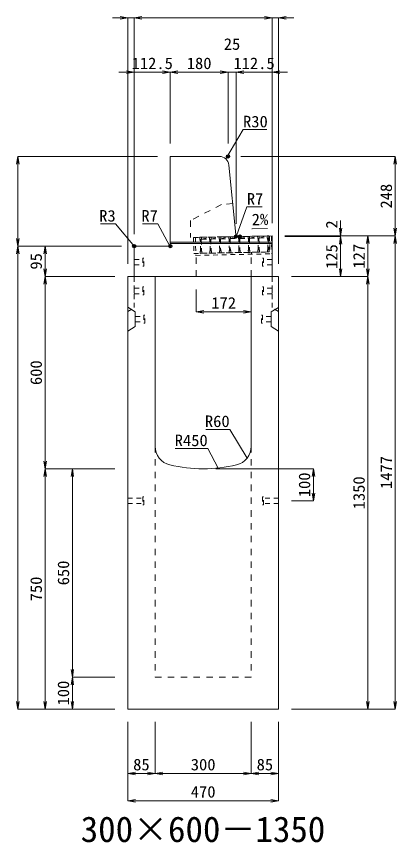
# Model space of a CAD drawing. Units: millimetres at full size; some dimension numbers follow another scale. Extents: x -18734 to 51600, y -18820 to 17820.
# Drawn here: x 12318 to 13503, y 3334 to 5912 of the extents above; entities that cross this region are included whole.
import ezdxf
from ezdxf.enums import TextEntityAlignment as Align

# ---------------------------------------------------------------- set-up
doc = ezdxf.new("R2010")
doc.units = ezdxf.units.MM
doc.header["$LTSCALE"] = 20
doc.header["$PDMODE"] = 32
doc.header["$PDSIZE"] = 10
doc.linetypes.add('USER1', pattern=[2, 1, -1])
doc.linetypes.add('USER2', pattern=[1.35, 0.75, -0.6])
for name, color, linetype, lineweight in [('インサート', 3, 'USER2', 9), ('グレーチング', 7, 'USER2', 5), ('受枠', 3, 'USER2', 9), ('寸法線', 7, 'Continuous', 13), ('引出線', 4, 'Continuous', 13), ('本体', 2, 'Continuous', 13), ('目地', 132, 'Continuous', 5)]:
    doc.layers.add(name, color=color, linetype=linetype, lineweight=lineweight)
doc.layers.add('作業エリア', color=11, linetype='Continuous')
doc.layers.add('文字', color=7, linetype='Continuous')
doc.styles.add('ＭＳ 明朝', font='')
doc.styles.get('ＭＳ 明朝').set_extended_font_data('MS Mincho')

# ---------------------------------------------------------------- blocks, each defined once
blk = doc.blocks.new('open_arrow')
at = {"color": 0, "linetype": 'Continuous', "lineweight": -2}
blk.add_lwpolyline([(7.5, 1.25), (0, 0), (7.5, -1.25)], dxfattribs=at)

msp = doc.modelspace()

# ---------------------------------------------------------------- linework, layer by layer
at = {"layer": 'インサート'}
for p, q in [((12715, 5157.5), (12712, 5157.5)), ((12712, 5157.5), (12712, 5132.5)), ((12715, 5132.5), (12715, 5157.5)), ((13085, 5157.5), (13088, 5157.5)), ((13085, 5132.5), (13085, 5157.5)), ((13088, 5157.5), (13088, 5132.5)), ((12685, 5153.5), (12712, 5153.5)), ((12685, 5153.5), (12685, 5136.5)), ((12685, 5136.5), (12712, 5136.5)), ((12712, 5132.5), (12715, 5132.5)), ((13088, 5132.5), (13085, 5132.5)), ((13115, 5153.5), (13088, 5153.5)), ((13115, 5136.5), (13088, 5136.5)), ((13115, 5153.5), (13115, 5136.5)), ((12685, 5063.5), (12712, 5063.5)), ((12685, 5063.5), (12685, 5046.5)), ((12715, 5067.5), (12712, 5067.5)), ((12712, 5067.5), (12712, 5042.5)), ((12715, 5042.5), (12715, 5067.5)), ((13085, 5067.5), (13088, 5067.5)), ((13085, 5042.5), (13085, 5067.5)), ((13088, 5067.5), (13088, 5042.5)), ((13115, 5063.5), (13088, 5063.5)), ((13115, 5063.5), (13115, 5046.5)), ((12685, 5046.5), (12712, 5046.5)), ((12712, 5042.5), (12715, 5042.5)), ((13088, 5042.5), (13085, 5042.5)), ((13115, 5046.5), (13088, 5046.5)), ((12718.2, 4979.5), (12715.2, 4979.5)), ((12715.2, 4979.5), (12715.2, 4954.5)), ((12718.2, 4954.5), (12718.2, 4979.5)), ((13081.8, 4979.5), (13084.8, 4979.5)), ((13081.8, 4954.5), (13081.8, 4979.5)), ((13084.8, 4979.5), (13084.8, 4954.5)), ((12688.2, 4975.5), (12715.2, 4975.5)), ((12688.2, 4975.5), (12688.2, 4958.5)), ((12688.2, 4958.5), (12715.2, 4958.5)), ((12715.2, 4954.5), (12718.2, 4954.5)), ((13084.8, 4954.5), (13081.8, 4954.5)), ((13111.8, 4975.5), (13084.8, 4975.5)), ((13111.8, 4958.5), (13084.8, 4958.5)), ((13111.8, 4975.5), (13111.8, 4958.5)), ((12665, 4408.5), (12712, 4408.5)), ((12665, 4408.5), (12665, 4391.5)), ((12715, 4412.5), (12712, 4412.5)), ((12712, 4412.5), (12712, 4387.5)), ((12715, 4387.5), (12715, 4412.5)), ((13088, 4412.5), (13085, 4412.5)), ((13085, 4412.5), (13085, 4387.5)), ((13088, 4387.5), (13088, 4412.5)), ((13135, 4408.5), (13088, 4408.5)), ((13135, 4391.5), (13135, 4408.5)), ((12665, 4391.5), (12712, 4391.5)), ((12712, 4387.5), (12715, 4387.5)), ((13085, 4387.5), (13088, 4387.5)), ((13135, 4391.5), (13088, 4391.5))]:
    msp.add_line(p, q, dxfattribs=at)
at = {"layer": 'グレーチング'}
for p, q in [((12889.92, 5222.5), (13104.88, 5226.8)), ((12895.04, 5216.6), (12919.92, 5223.1)), ((12895.04, 5216.6), (12920.04, 5217.1)), ((12925.04, 5217.2), (12949.91, 5223.7)), ((12925.04, 5217.2), (12950.03, 5217.7)), ((12955.03, 5217.8), (12979.91, 5224.3)), ((12955.03, 5217.8), (12980.03, 5218.3)), ((12985.03, 5218.4), (13009.9, 5224.9)), ((12985.03, 5218.4), (13010.02, 5218.9)), ((13015.02, 5219), (13039.89, 5225.5)), ((13015.02, 5219), (13040.01, 5219.5)), ((13045.01, 5219.6), (13069.89, 5226.1)), ((13045.01, 5219.6), (13070.01, 5220.1)), ((13075.01, 5220.2), (13099.88, 5226.7)), ((13075.01, 5220.2), (13100, 5220.7)), ((12890.92, 5172.51), (13105.88, 5176.81))]:
    msp.add_line(p, q, dxfattribs=at)
for points in [[(12889.92, 5222.5), (12894.92, 5222.6), (12895.04, 5216.6), (12894.06, 5215.58), (12894.78, 5179.59), (12895.8, 5178.61), (12895.92, 5172.61), (12890.92, 5172.51), (12890.8, 5178.51), (12891.78, 5179.53), (12891.06, 5215.52), (12890.04, 5216.5)], [(12919.92, 5223.1), (12924.92, 5223.2), (12925.04, 5217.2), (12924.06, 5216.18), (12924.78, 5180.19), (12925.8, 5179.21), (12925.92, 5173.21), (12920.92, 5173.11), (12920.8, 5179.11), (12921.78, 5180.13), (12921.06, 5216.12), (12920.04, 5217.1)], [(12949.91, 5223.7), (12954.91, 5223.8), (12955.03, 5217.8), (12954.05, 5216.78), (12954.77, 5180.79), (12955.79, 5179.81), (12955.91, 5173.81), (12950.91, 5173.71), (12950.79, 5179.71), (12951.77, 5180.73), (12951.05, 5216.72), (12950.03, 5217.7)], [(12979.91, 5224.3), (12984.91, 5224.4), (12985.03, 5218.4), (12984.05, 5217.38), (12984.77, 5181.39), (12985.79, 5180.41), (12985.91, 5174.41), (12980.91, 5174.31), (12980.79, 5180.31), (12981.77, 5181.33), (12981.05, 5217.32), (12980.03, 5218.3)], [(13009.9, 5224.9), (13014.9, 5225), (13015.02, 5219), (13014.04, 5217.98), (13014.76, 5181.99), (13015.78, 5181.01), (13015.9, 5175.01), (13010.9, 5174.91), (13010.78, 5180.91), (13011.76, 5181.93), (13011.04, 5217.92), (13010.02, 5218.9)], [(13039.89, 5225.5), (13044.89, 5225.6), (13045.01, 5219.6), (13044.03, 5218.58), (13044.75, 5182.59), (13045.77, 5181.61), (13045.89, 5175.61), (13040.89, 5175.51), (13040.77, 5181.51), (13041.75, 5182.53), (13041.03, 5218.52), (13040.01, 5219.5)], [(13069.89, 5226.1), (13074.89, 5226.2), (13075.01, 5220.2), (13074.03, 5219.18), (13074.75, 5183.19), (13075.77, 5182.21), (13075.89, 5176.21), (13070.89, 5176.11), (13070.77, 5182.11), (13071.75, 5183.13), (13071.03, 5219.12), (13070.01, 5220.1)], [(13099.88, 5226.7), (13104.88, 5226.8), (13105, 5220.8), (13104.02, 5219.78), (13104.74, 5183.79), (13105.76, 5182.81), (13105.88, 5176.81), (13100.88, 5176.71), (13100.76, 5182.71), (13101.74, 5183.73), (13101.02, 5219.72), (13100, 5220.7)]]:
    msp.add_lwpolyline(points, close=True, dxfattribs=at)
at = {"layer": '作業エリア'}
for p in [(12977.5, 5475), (13002.5, 5225), (13015, 5225), (12685, 5195), (12797.5, 5195)]:
    msp.add_point(p, dxfattribs=at)
at = {"layer": '受枠'}
for p, q in [((12869.93, 5222.1), (13112.88, 5226.96)), ((12869.93, 5222.1), (12870.93, 5172.11)), ((12875.93, 5222.22), (12877.05, 5166.23)), ((13106.88, 5226.84), (13107.88, 5176.85)), ((13112.88, 5226.96), (13114, 5170.97)), ((12870.93, 5172.11), (13107.88, 5176.85)), ((12877.05, 5166.23), (13114, 5170.97)), ((13050.89, 5175.71), (13051.01, 5169.71))]:
    msp.add_line(p, q, dxfattribs=at)
at = {"layer": '寸法線'}
for p, q in [((12733, 5907.69), (12617, 5907.69)), ((12665, 5140), (12665, 5907.69)), ((12685, 5907.69), (13115, 5907.69)), ((12685, 5232), (12685, 5907.69)), ((12685, 5232), (12685, 5907.69)), ((13067, 5907.69), (13183, 5907.69)), ((13115, 5267), (13115, 5907.69)), ((13115, 5267), (13115, 5907.69)), ((13135, 5140), (13135, 5907.69)), ((12637, 5737.69), (12797.5, 5737.69)), ((12685, 5232), (12685, 5737.69)), ((12797.5, 5737.69), (12977.5, 5737.69)), ((12797.5, 5515), (12797.5, 5737.69)), ((12797.5, 5515), (12797.5, 5737.69)), ((12929.5, 5737.69), (13050.5, 5737.69)), ((12977.5, 5515), (12977.5, 5737.69)), ((12977.5, 5515), (12977.5, 5737.69)), ((13002.5, 5265), (13002.5, 5737.69)), ((13002.5, 5737.69), (13163, 5737.69)), ((13002.5, 5265), (13002.5, 5737.69)), ((13115, 5267), (13115, 5737.69)), ((12322.06, 5195), (12322.06, 5475)), ((12757.5, 5475), (12322.06, 5475)), ((13017.5, 5475), (13498.78, 5475)), ((13498.78, 5227), (13498.78, 5475)), ((13328.78, 5177), (13328.78, 5275)), ((13155, 5227), (13498.78, 5227)), ((13155, 5227), (13413.78, 5227)), ((13155, 5227), (13328.78, 5227)), ((13155, 5227), (13498.78, 5227)), ((13155, 5225), (13328.78, 5225)), ((13155, 5225), (13328.78, 5225)), ((13328.78, 5100), (13328.78, 5225)), ((13413.78, 5100), (13413.78, 5227)), ((13498.78, 5227), (13498.78, 3750)), ((12322.06, 3750), (12322.06, 5195)), ((12645, 5195), (12322.06, 5195)), ((12645, 5195), (12322.06, 5195)), ((12407.06, 5100), (12407.06, 5195)), ((12645, 5195), (12407.06, 5195)), ((12407.06, 5100), (12407.06, 4500)), ((12625, 5100), (12407.06, 5100)), ((12625, 5100), (12407.06, 5100)), ((13175, 5100), (13413.78, 5100)), ((13175, 5100), (13413.78, 5100)), ((13175, 5100), (13328.78, 5100)), ((13413.78, 5100), (13413.78, 3750)), ((12878, 5060), (12878, 4989.77)), ((12878, 4989.77), (13050, 4989.77)), ((12625, 4500), (12407.06, 4500)), ((12407.06, 3750), (12407.06, 4500)), ((12625, 4500), (12407.06, 4500)), ((12492.06, 4500), (12492.06, 3850)), ((12625, 4500), (12492.06, 4500)), ((12940, 4500), (13243.78, 4500)), ((13243.78, 4500), (13243.78, 4400)), ((13175, 4400), (13243.78, 4400)), ((12625, 3850), (12492.06, 3850)), ((12492.06, 3850), (12492.06, 3750)), ((12625, 3850), (12492.06, 3850)), ((12625, 3750), (12322.06, 3750)), ((12625, 3750), (12407.06, 3750)), ((12625, 3750), (12492.06, 3750)), ((13175, 3750), (13413.78, 3750)), ((13175, 3750), (13498.78, 3750)), ((12665, 3710), (12665, 3548.84)), ((12665, 3710), (12665, 3463.84)), ((12750, 3710), (12750, 3548.84)), ((12750, 3710), (12750, 3548.84)), ((13050, 3710), (13050, 3548.84)), ((13050, 3710), (13050, 3548.84)), ((13135, 3710), (13135, 3548.84)), ((13135, 3710), (13135, 3463.84)), ((12665, 3548.84), (12750, 3548.84)), ((12750, 3548.84), (13050, 3548.84)), ((13050, 3548.84), (13135, 3548.84)), ((12665, 3463.84), (13135, 3463.84))]:
    msp.add_line(p, q, dxfattribs=at)
at = {"layer": '引出線'}
for points in [[(12970.48, 5467.24), (13024.33, 5558.64), (13099, 5558.64)], [(13004.14, 5226.81), (13036.08, 5317.58), (13084.01, 5317.58)], [(12685.88, 5194.12), (12627.15, 5264.49), (12579.43, 5264.49)], [(12795.45, 5197.05), (12758.75, 5264.49), (12710.82, 5264.49)], [(13052.12, 5249.12), (13100.83, 5250.1), (13052.08, 5249.12)], [(13037.07, 4533.32), (12982.66, 4623.21), (12907.98, 4623.21)], [(12946.44, 4502.4), (12914.22, 4563.55), (12813.21, 4563.55)]]:
    msp.add_lwpolyline(points, dxfattribs=at)
at = {"layer": '本体'}
for p, q in [((12797.5, 5475), (12797.5, 5202)), ((12797.5, 5475), (12950.35, 5475)), ((12980.2, 5447.99), (13001.87, 5231.3)), ((13015, 5225), (13008.83, 5225)), ((13115, 5227), (13015, 5225)), ((13115, 5227), (13115, 5100)), ((12685, 5192), (12685, 5100)), ((12790.5, 5195), (12688, 5195)), ((12665, 5100), (12665, 3750)), ((12665, 5100), (12750, 5100)), ((12685, 5100), (13115, 5100)), ((12750, 5100), (12750, 4570.53)), ((13050, 5100), (13135, 5100)), ((13050, 5100), (13050, 4570.53)), ((13135, 5100), (13135, 3750)), ((12665, 3750), (13135, 3750))]:
    msp.add_line(p, q, dxfattribs=at)
at = {"layer": '本体', "linetype": 'USER1'}
for p, q in [((12957.5, 5325), (12860.5, 5275)), ((12992.2, 5328), (12957.5, 5325)), ((12860.5, 5275), (12860.5, 5221.91)), ((13015, 5225), (12860.5, 5221.91)), ((12878, 5100), (12878, 5172.25)), ((13050, 5100), (13050, 5175.69))]:
    msp.add_line(p, q, dxfattribs=at)
at = {"layer": '本体', "linetype": 'USER2', "lineweight": 9}
for p, q in [((12685, 5003), (12685, 5100)), ((13115, 5003), (13115, 5100)), ((12665, 4990.5), (12685, 5003)), ((13135, 4990.5), (13115, 5003))]:
    msp.add_line(p, q, dxfattribs=at)
at = {"layer": '本体', "lineweight": 9}
for p, q in [((12665, 5004), (12688.2, 4989.5)), ((13134.58, 5003.74), (13111.8, 4989.5)), ((12688.2, 4989.5), (12688.2, 4944.5)), ((13111.8, 4989.5), (13111.8, 4944.5)), ((12688.2, 4944.5), (12665, 4930)), ((13111.8, 4944.5), (13135, 4930))]:
    msp.add_line(p, q, dxfattribs=at)
at = {"layer": '本体', "linetype": 'USER1', "lineweight": 15}
for p, q in [((12750, 4570.53), (12750, 3850)), ((13050, 4570.53), (13050, 3850)), ((12750, 3850), (13050, 3850))]:
    msp.add_line(p, q, dxfattribs=at)
at = {"layer": '本体'}
for centre, radius, start, end in [((12950.35, 5445), 30, 5.71059, 90), ((13008.83, 5232), 7, 185.71059, 270), ((12688, 5192), 3, 90, 180), ((12790.5, 5202), 7, 270, 0), ((12810, 4570.53), 60, 180, 256.65764), ((12990, 4570.53), 60, 283.34236, 0), ((12900, 4950), 450, 256.65764, 283.34236)]:
    msp.add_arc(centre, radius, start, end, dxfattribs=at)
at = {"layer": '目地'}
for p, q in [((13115, 5207), (12797.5, 5207)), ((13115, 5203), (12797.5, 5203))]:
    msp.add_line(p, q, dxfattribs=at)

# ---------------------------------------------------------------- block references
at = {"layer": '寸法線', "xscale": 3.2, "yscale": 3.2}
for p, rotation in [((12665, 5907.69), 180), ((13115, 5907.69), 180), ((13115, 5907.69), 180), ((12685, 5737.69), 180), ((12797.5, 5737.69), 180), ((12977.5, 5737.69), 180), ((12977.5, 5737.69), 180), ((12322.06, 5475), 270), ((13498.78, 5475), 270), ((13328.78, 5227), 90), ((13498.78, 5227), 90), ((12322.06, 5195), 90), ((13328.78, 5225), 270), ((13328.78, 5225), 270), ((13413.78, 5227), 270), ((13498.78, 5227), 270), ((12322.06, 5195), 270), ((12407.06, 5195), 270), ((12407.06, 5100), 90), ((13328.78, 5100), 90), ((13413.78, 5100), 90), ((12407.06, 5100), 270), ((13413.78, 5100), 270), ((13050, 4989.77), 180), ((12407.06, 4500), 90), ((12407.06, 4500), 270), ((12492.06, 4500), 270), ((13243.78, 4500), 270), ((13243.78, 4400), 90), ((12492.06, 3850), 90), ((12492.06, 3850), 270), ((12322.06, 3750), 90), ((12407.06, 3750), 90), ((12492.06, 3750), 90), ((13413.78, 3750), 90), ((13498.78, 3750), 90), ((12750, 3548.84), 180), ((13050, 3548.84), 180), ((13135, 3548.84), 180), ((13135, 3463.84), 180)]:
    msp.add_blockref('open_arrow', p, dxfattribs=dict(at, rotation=rotation))
for p in [(12685, 5907.69), (12685, 5907.69), (13135, 5907.69), (12797.5, 5737.69), (13002.5, 5737.69), (13002.5, 5737.69), (13115, 5737.69), (12878, 4989.77), (12665, 3548.84), (12750, 3548.84), (13050, 3548.84), (12665, 3463.84)]:
    msp.add_blockref('open_arrow', p, dxfattribs=at)
at = {"layer": '引出線', "xscale": 0.0533, "yscale": 0.0533}
for p, rotation in [((12970.48, 5467.24), 59.5), ((13052.12, 5249.12), 1.1), ((13004.14, 5226.81), 70.6), ((12685.88, 5194.12), 129.8), ((12795.45, 5197.05), 118.6), ((13037.07, 4533.32), 121.2), ((12946.44, 4502.4), 117.8)]:
    msp.add_blockref('open_arrow', p, dxfattribs=dict(at, rotation=rotation))

# ---------------------------------------------------------------- texts
at = {"layer": '寸法線', "style": 'ＭＳ 明朝', "width": 1.05}
for s, p in [('25', (12990, 5825.69)), ('112.5', (12741.25, 5765.69)), ('180', (12887.5, 5765.69)), ('112.5', (13058.75, 5765.69)), ('172', (12964, 5017.77)), ('85', (12707.5, 3576.84)), ('300', (12900, 3576.84)), ('85', (13092.5, 3576.84)), ('470', (12900, 3491.84))]:
    msp.add_text(s, height=36.03, dxfattribs=at).set_placement(p, align=Align.MIDDLE_CENTER)
for s, p in [('248', (13470.78, 5351)), ('2', (13300.78, 5262.59)), ('125', (13300.78, 5162.5)), ('127', (13385.78, 5163.5)), ('95', (12379.06, 5147.5)), ('600', (12379.06, 4800)), ('1477', (13470.78, 4488.5)), ('100', (13215.78, 4450)), ('1350', (13385.78, 4425)), ('650', (12464.06, 4175)), ('750', (12379.06, 4125)), ('100', (12464.06, 3800))]:
    msp.add_text(s, height=36.03, rotation=90, dxfattribs=at).set_placement(p, align=Align.MIDDLE_CENTER)
at = {"layer": '引出線', "style": 'ＭＳ 明朝', "width": 1.05}
for s, p in [('R30', (13024.33, 5601.84)), ('R7', (13036.08, 5360.78))]:
    msp.add_text(s, height=36.03, dxfattribs=at).set_placement(p, align=Align.TOP_LEFT)
for s, p in [('R3', (12627.15, 5307.69)), ('R7', (12758.75, 5307.69)), ('R60', (12982.66, 4666.41)), ('R450', (12914.22, 4606.75))]:
    msp.add_text(s, height=36.03, dxfattribs=at).set_placement(p, align=Align.TOP_RIGHT)
msp.add_text('2%', height=36.03, rotation=1.146, dxfattribs=at).set_placement((13051.15, 5296.02), align=Align.TOP_LEFT)
at = {"layer": '文字', "style": 'ＭＳ 明朝'}
msp.add_text('300×600－1350', height=80.06, dxfattribs=at).set_placement((12899.52, 3375.03), align=Align.MIDDLE_CENTER)

doc.saveas('drawing.dxf')
